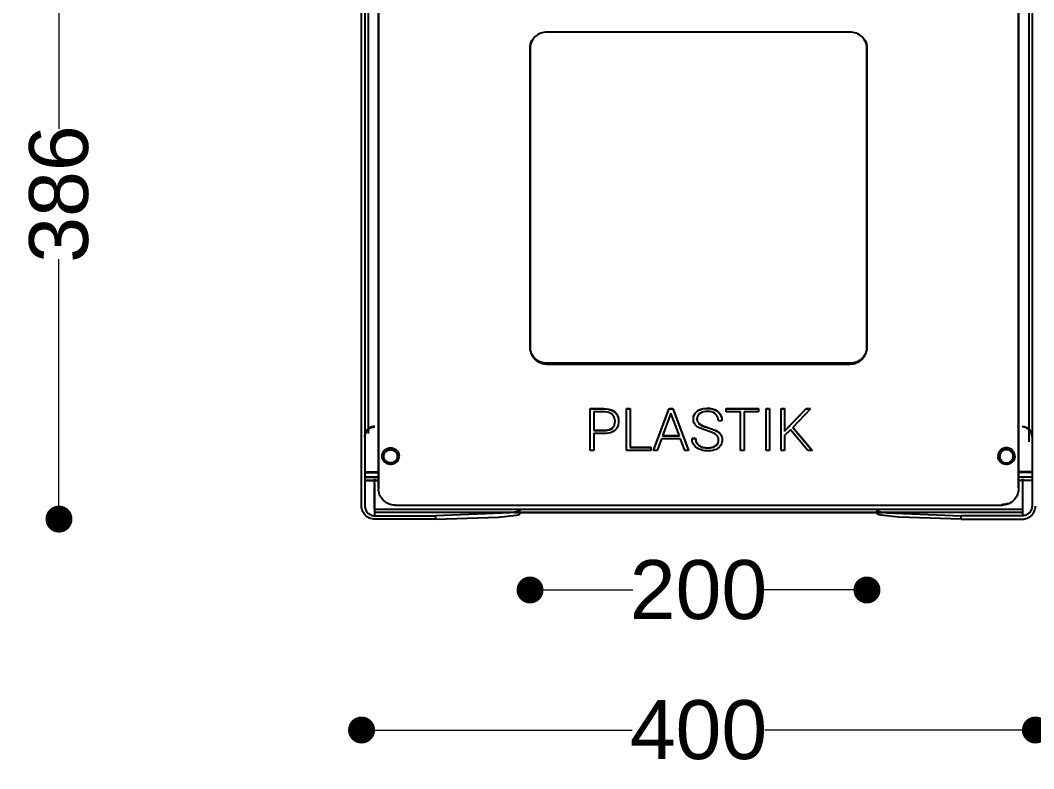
# Model space of a CAD drawing. Header units: millimetres. Extents: x 10366 to 28454, y 24552 to 29702.
# Drawn here: x 11685 to 12287, y 26352 to 26797 of the extents above; entities that cross this region are included whole.
import ezdxf

# ---------------------------------------------------------------- set-up
doc = ezdxf.new("R2010")
doc.units = ezdxf.units.MM
doc.header["$LTSCALE"] = 3
doc.layers.add('DomyÅ›lny', color=7, linetype='Continuous')
doc.styles.get("Standard").update_dxf_attribs({"font": 'arial.ttf'})
doc.dimstyles.new('MATEUSZ', dxfattribs={"dimtxt": 35, "dimasz": 16, "dimexe": 0.18, "dimexo": 0.0625, "dimgap": 0.09, "dimtad": 0, "dimdec": 0, "dimdsep": 46, "dimtxsty": 'Standard', "dimblk": 'DOT', "dimcen": 0.09, "dimse1": 1, "dimse2": 1, "dimadec": 0, "dimazin": 0, "dimtfac": 1, "dimtdec": 0, "dimtofl": 0, "dimtmove": 0, "dimatfit": 3, "dimfxl": 1, "dimtolj": 1, "dimtzin": 0, "dimlwd": 9, "dimlwe": 9, "dimarcsym": 0})

# ---------------------------------------------------------------- blocks, each defined once
blk = doc.blocks.new('_Dot')
at = {"color": 0, "linetype": 'ByBlock', "lineweight": -2}
blk.add_line((-0.5, 0), (-1, 0), dxfattribs=at)
at = {"color": 0, "linetype": 'ByBlock', "const_width": 0.5}
blk.add_lwpolyline([(-0.25, 0, 1), (0.25, 0, 1)], format="xyb", close=True, dxfattribs=at)
blk = doc.blocks.new('*D36')
at = {"color": 0, "lineweight": 9, "transparency": 16777216}
for p, q in [((11708.27, 26870.47), (11708.27, 26732.23)), ((11708.27, 26516.52), (11708.27, 26654.77))]:
    blk.add_line(p, q, dxfattribs=at)
at = {"layer": 'Defpoints', "color": 0, "transparency": 16777216}
for p in [(11895.67, 26886.47), (11708.27, 26500.52), (11895.67, 26500.52)]:
    blk.add_point(p, dxfattribs=at)
at = {"color": 0, "lineweight": 9, "transparency": 16777216, "xscale": 16, "yscale": 16, "zscale": 16}
for p, rotation in [((11708.27, 26886.47), 90), ((11708.27, 26500.52), 270)]:
    blk.add_blockref('_Dot', p, dxfattribs=dict(at, rotation=rotation))
at = {"color": 0, "transparency": 16777216, "insert": (11708.27, 26693.5), "char_height": 35, "attachment_point": 5, "rotation": 90}
blk.add_mtext('\\A1;386', dxfattribs=at)
blk = doc.blocks.new('*D37')
at = {"color": 0, "lineweight": 9, "transparency": 16777216}
for p, q in [((11903.91, 26375.27), (12048.51, 26375.27)), ((12271.91, 26375.27), (12127.31, 26375.27))]:
    blk.add_line(p, q, dxfattribs=at)
at = {"layer": 'Defpoints', "color": 0, "transparency": 16777216}
for p in [(11887.91, 26878.71), (12287.91, 26878.71), (11887.91, 26375.27)]:
    blk.add_point(p, dxfattribs=at)
at = {"color": 0, "lineweight": 9, "transparency": 16777216, "xscale": 16, "yscale": 16, "zscale": 16, "rotation": 180}
blk.add_blockref('_Dot', (11887.91, 26375.27), dxfattribs=at)
at = {"color": 0, "lineweight": 9, "transparency": 16777216, "xscale": 16, "yscale": 16, "zscale": 16}
blk.add_blockref('_Dot', (12287.91, 26375.27), dxfattribs=at)
at = {"color": 0, "transparency": 16777216, "insert": (12087.91, 26375.27), "char_height": 35, "attachment_point": 5}
blk.add_mtext('\\A1;400', dxfattribs=at)
blk = doc.blocks.new('*D38')
at = {"color": 0, "lineweight": 9, "transparency": 16777216}
for p, q in [((12003.91, 26458.42), (12048.92, 26458.42)), ((12171.91, 26458.42), (12126.91, 26458.42))]:
    blk.add_line(p, q, dxfattribs=at)
at = {"layer": 'Defpoints', "color": 0, "transparency": 16777216}
for p in [(11987.91, 26602.93), (12187.91, 26602.93), (12187.91, 26458.42)]:
    blk.add_point(p, dxfattribs=at)
at = {"color": 0, "lineweight": 9, "transparency": 16777216, "xscale": 16, "yscale": 16, "zscale": 16, "rotation": 180}
blk.add_blockref('_Dot', (11987.91, 26458.42), dxfattribs=at)
at = {"color": 0, "lineweight": 9, "transparency": 16777216, "xscale": 16, "yscale": 16, "zscale": 16}
blk.add_blockref('_Dot', (12187.91, 26458.42), dxfattribs=at)
at = {"color": 0, "transparency": 16777216, "insert": (12087.91, 26458.42), "char_height": 35, "attachment_point": 5}
blk.add_mtext('\\A1;200', dxfattribs=at)

msp = doc.modelspace()

# ---------------------------------------------------------------- linework, layer by layer
at = {"layer": 'DomyÅ›lny'}
for p, q in [((11887.91, 26508.21), (11887.91, 26878.71)), ((11889.91, 26878.71), (11889.91, 26508.21)), ((12285.91, 26878.71), (12285.91, 26508.21)), ((11897.91, 26519.08), (11897.91, 26868.86)), ((11897.91, 26868.36), (11897.91, 26518.57)), ((12277.91, 26519.08), (12277.91, 26868.86)), ((12277.91, 26868.36), (12277.91, 26518.57)), ((11891.91, 26846.33), (11891.91, 26551.32)), ((12283.91, 26846.33), (12283.91, 26546.33)), ((12177.91, 26789.66), (11997.91, 26789.66)), ((11987.91, 26602.93), (11987.91, 26780.31)), ((11987.91, 26780.31), (11987.91, 26779.8)), ((11987.91, 26779.8), (11987.91, 26602.42)), ((12187.91, 26780.31), (12187.91, 26602.93)), ((12187.91, 26780.31), (12187.91, 26779.8)), ((12187.91, 26602.42), (12187.91, 26779.8)), ((12177.91, 26593.07), (11997.91, 26593.07)), ((11997.91, 26592.56), (12177.91, 26592.56)), ((12023.58, 26541.45), (12023.58, 26566.09)), ((12023.58, 26541.28), (12023.58, 26565.92)), ((12025.69, 26564.31), (12025.69, 26553.24)), ((12025.69, 26564.14), (12025.69, 26553.07)), ((12045.23, 26566.09), (12047.36, 26566.09)), ((12045.23, 26541.45), (12045.23, 26566.09)), ((12045.23, 26565.92), (12047.36, 26565.92)), ((12045.23, 26541.28), (12045.23, 26565.92)), ((12047.36, 26566.09), (12047.36, 26543.21)), ((12047.36, 26565.92), (12047.36, 26543.04)), ((12061.11, 26541.45), (12070.57, 26566.09)), ((12061.11, 26541.28), (12070.57, 26565.92)), ((12071.57, 26563.38), (12066.55, 26549.96)), ((12070.57, 26566.09), (12072.58, 26566.09)), ((12070.57, 26565.92), (12072.58, 26565.92)), ((12076.58, 26549.96), (12071.57, 26563.38)), ((12072.58, 26566.09), (12082.04, 26541.45)), ((12072.58, 26565.92), (12082.04, 26541.28)), ((12104.28, 26566.09), (12123.51, 26566.09)), ((12104.28, 26564.31), (12104.28, 26566.09)), ((12104.28, 26565.92), (12123.51, 26565.92)), ((12104.28, 26564.14), (12104.28, 26565.92)), ((12112.83, 26564.14), (12104.28, 26564.14)), ((12112.83, 26541.45), (12112.83, 26564.31)), ((12112.83, 26541.28), (12112.83, 26564.14)), ((12114.94, 26564.31), (12114.94, 26541.45)), ((12123.51, 26564.14), (12114.94, 26564.14)), ((12114.94, 26564.14), (12114.94, 26541.28)), ((12123.51, 26566.09), (12123.51, 26564.31)), ((12123.51, 26565.92), (12123.51, 26564.14)), ((12128.01, 26566.09), (12130.12, 26566.09)), ((12128.01, 26541.45), (12128.01, 26566.09)), ((12128.01, 26565.92), (12130.12, 26565.92)), ((12128.01, 26541.28), (12128.01, 26565.92)), ((12130.12, 26566.09), (12130.12, 26541.45)), ((12130.12, 26565.92), (12130.12, 26541.28)), ((12136.9, 26541.45), (12136.9, 26566.09)), ((12136.9, 26566.09), (12139.01, 26566.09)), ((12136.9, 26541.28), (12136.9, 26565.92)), ((12136.9, 26565.92), (12139.01, 26565.92)), ((12139.01, 26566.09), (12139.01, 26552.8)), ((12139.01, 26552.8), (12151.82, 26566.09)), ((12139.01, 26565.92), (12139.01, 26552.63)), ((12139.01, 26552.63), (12151.82, 26565.92)), ((12154.48, 26565.92), (12144.01, 26554.95)), ((12151.82, 26566.09), (12154.48, 26566.09)), ((12151.82, 26565.92), (12154.48, 26565.92)), ((12084.86, 26559.91), (12084.86, 26560.08)), ((12086.99, 26559.93), (12086.99, 26560.1)), ((12101.84, 26558.89), (12099.71, 26558.89)), ((12144.01, 26555.12), (12155.29, 26541.45)), ((12025.69, 26551.48), (12025.69, 26541.45)), ((12025.69, 26551.48), (12025.69, 26551.31)), ((12025.69, 26551.31), (12025.69, 26541.28)), ((12066.55, 26550.13), (12076.58, 26550.13)), ((12066.55, 26549.96), (12076.58, 26549.96)), ((12142.53, 26553.51), (12139.01, 26550.09)), ((12139.01, 26550.26), (12139.01, 26541.45)), ((12139.01, 26550.09), (12139.01, 26541.28)), ((12152.72, 26541.28), (12142.53, 26553.51)), ((12144.01, 26554.95), (12155.29, 26541.28)), ((12047.36, 26543.21), (12059.7, 26543.21)), ((12047.36, 26543.04), (12059.7, 26543.04)), ((12059.7, 26543.21), (12059.7, 26541.45)), ((12059.7, 26543.04), (12059.7, 26541.28)), ((12065.9, 26548.18), (12063.33, 26541.28)), ((12077.25, 26548.18), (12065.9, 26548.18)), ((12079.84, 26541.28), (12077.25, 26548.18)), ((12084.07, 26548.49), (12086.18, 26548.49)), ((12084.07, 26548.32), (12086.18, 26548.32)), ((12023.58, 26541.45), (12023.58, 26541.28)), ((12025.69, 26541.28), (12023.58, 26541.28)), ((12025.69, 26541.45), (12025.69, 26541.28)), ((12045.23, 26541.45), (12045.23, 26541.28)), ((12059.7, 26541.28), (12045.23, 26541.28)), ((12059.7, 26541.45), (12059.7, 26541.28)), ((12061.11, 26541.45), (12061.11, 26541.28)), ((12063.33, 26541.28), (12061.11, 26541.28)), ((12082.04, 26541.28), (12079.84, 26541.28)), ((12082.04, 26541.45), (12082.04, 26541.28)), ((12112.83, 26541.45), (12112.83, 26541.28)), ((12114.94, 26541.28), (12112.83, 26541.28)), ((12114.94, 26541.45), (12114.94, 26541.28)), ((12128.01, 26541.45), (12128.01, 26541.28)), ((12130.12, 26541.28), (12128.01, 26541.28)), ((12130.12, 26541.45), (12130.12, 26541.28)), ((12136.9, 26541.45), (12136.9, 26541.28)), ((12139.01, 26541.28), (12136.9, 26541.28)), ((12139.01, 26541.45), (12139.01, 26541.28)), ((12155.29, 26541.28), (12152.72, 26541.28)), ((12155.29, 26541.45), (12155.29, 26541.28)), ((11889.91, 26528.57), (11897.91, 26528.57)), ((11889.91, 26528.23), (11897.91, 26528.23)), ((11889.91, 26525.35), (11897.91, 26525.35)), ((11897.91, 26525.34), (11889.91, 26525.34)), ((12285.91, 26528.57), (12277.91, 26528.57)), ((12285.91, 26528.23), (12277.91, 26528.23)), ((12285.91, 26525.35), (12277.91, 26525.35)), ((12285.91, 26525.34), (12277.91, 26525.34)), ((11889.91, 26523.36), (11897.91, 26523.36)), ((11897.91, 26523.34), (11889.91, 26523.34)), ((11895.67, 26506.39), (11895.67, 26522.36)), ((11895.67, 26521.67), (11895.67, 26502.51)), ((12285.91, 26523.36), (12277.91, 26523.36)), ((12285.91, 26523.34), (12277.91, 26523.34)), ((12280.15, 26522.91), (12280.15, 26502.51)), ((12280.15, 26522.36), (12280.15, 26506.39)), ((11907.91, 26508.72), (12267.91, 26508.72)), ((11895.67, 26506.39), (12280.15, 26506.39)), ((12280.15, 26504.52), (11895.67, 26504.52)), ((11895.67, 26502.51), (11932.04, 26502.51)), ((11932, 26500.52), (11932.04, 26502.51)), ((11978.97, 26504.52), (12197.59, 26504.52)), ((12193.92, 26503.77), (12193.88, 26505.75)), ((12280.15, 26502.51), (12243.79, 26502.51)), ((12243.83, 26500.52), (12243.79, 26502.51)), ((11932, 26500.52), (11895.67, 26500.52)), ((12243.83, 26500.52), (12280.15, 26500.52))]:
    msp.add_line(p, q, dxfattribs=at)
for points in [[(11997.91, 26789.66, 0), (11997.01, 26789.62, 0), (11996.09, 26789.49, 0), (11995.16, 26789.28, 0), (11994.23, 26788.97, 0), (11993.32, 26788.56, 0), (11992.44, 26788.05, 0), (11991.61, 26787.46, 0), (11990.84, 26786.77, 0), (11990.15, 26786.02, 0), (11989.54, 26785.2, 0), (11989.03, 26784.33, 0), (11988.62, 26783.43, 0), (11988.3, 26782.52, 0), (11988.08, 26781.6, 0), (11987.95, 26780.69, 0), (11987.91, 26779.8, 0)], [(11987.91, 26780.31, 0), (11987.97, 26781.39, 0), (11988.16, 26782.5, 0), (11988.49, 26783.62, 0), (11988.97, 26784.72, 0)], [(12187.91, 26779.8, 0), (12187.87, 26780.69, 0), (12187.75, 26781.6, 0), (12187.53, 26782.52, 0), (12187.21, 26783.43, 0), (12186.8, 26784.33, 0), (12186.28, 26785.2, 0), (12185.68, 26786.02, 0), (12184.98, 26786.77, 0), (12184.22, 26787.46, 0), (12183.39, 26788.05, 0), (12182.51, 26788.56, 0), (12181.59, 26788.97, 0), (12180.66, 26789.28, 0), (12179.73, 26789.49, 0), (12178.81, 26789.62, 0), (12177.91, 26789.66, 0)], [(12186.75, 26784.92, 0), (12187.28, 26783.78, 0), (12187.64, 26782.61, 0), (12187.85, 26781.45, 0), (12187.91, 26780.31, 0)], [(11997.91, 26593.07, 0), (11997.01, 26593.11, 0), (11996.09, 26593.24, 0), (11995.16, 26593.45, 0), (11994.23, 26593.76, 0), (11993.32, 26594.17, 0), (11992.44, 26594.68, 0), (11991.61, 26595.28, 0), (11990.84, 26595.96, 0), (11990.15, 26596.71, 0), (11989.54, 26597.53, 0), (11989.03, 26598.4, 0), (11988.62, 26599.3, 0), (11988.3, 26600.21, 0), (11988.08, 26601.13, 0), (11987.95, 26602.04, 0), (11987.91, 26602.93, 0)], [(11987.91, 26602.42, 0), (11987.95, 26601.53, 0), (11988.08, 26600.62, 0), (11988.3, 26599.71, 0), (11988.62, 26598.79, 0), (11989.03, 26597.89, 0), (11989.54, 26597.02, 0), (11990.15, 26596.21, 0), (11990.84, 26595.45, 0), (11991.61, 26594.77, 0), (11992.44, 26594.17, 0), (11993.32, 26593.66, 0), (11994.23, 26593.25, 0), (11995.16, 26592.94, 0), (11996.09, 26592.73, 0), (11997.01, 26592.6, 0), (11997.91, 26592.56, 0)], [(12187.91, 26602.93, 0), (12187.87, 26602.04, 0), (12187.75, 26601.13, 0), (12187.53, 26600.21, 0), (12187.21, 26599.3, 0), (12186.8, 26598.4, 0), (12186.28, 26597.53, 0), (12185.68, 26596.71, 0), (12184.98, 26595.96, 0), (12184.22, 26595.28, 0), (12183.39, 26594.68, 0), (12182.51, 26594.17, 0), (12181.59, 26593.76, 0), (12180.66, 26593.45, 0), (12179.73, 26593.24, 0), (12178.81, 26593.11, 0), (12177.91, 26593.07, 0)], [(12177.91, 26592.56, 0), (12178.81, 26592.6, 0), (12179.73, 26592.73, 0), (12180.66, 26592.94, 0), (12181.59, 26593.25, 0), (12182.51, 26593.66, 0), (12183.39, 26594.17, 0), (12184.22, 26594.77, 0), (12184.98, 26595.45, 0), (12185.68, 26596.21, 0), (12186.28, 26597.02, 0), (12186.8, 26597.89, 0), (12187.21, 26598.79, 0), (12187.53, 26599.71, 0), (12187.75, 26600.62, 0), (12187.87, 26601.53, 0), (12187.91, 26602.42, 0)], [(12023.58, 26566.09, 0), (12029.06, 26566.09, 0), (12031.8, 26566.09, 0), (12033.3, 26566.04, 0), (12034.72, 26565.83, 0), (12036, 26565.45, 0), (12037.14, 26564.91, 0), (12038.15, 26564.21, 0), (12038.6, 26563.8, 0), (12039, 26563.36, 0), (12039.35, 26562.89, 0), (12039.66, 26562.39, 0), (12039.92, 26561.85, 0), (12040.13, 26561.29, 0), (12040.41, 26560.07, 0), (12040.51, 26558.73, 0)], [(12023.58, 26565.92, 0), (12034.18, 26565.76, 0), (12035.45, 26565.47, 0), (12036.6, 26565.03, 0), (12037.63, 26564.44, 0), (12038.52, 26563.7, 0), (12038.91, 26563.29, 0), (12039.26, 26562.85, 0), (12039.57, 26562.38, 0), (12039.83, 26561.88, 0), (12040.05, 26561.36, 0), (12040.36, 26560.22, 0), (12040.5, 26558.98, 0), (12040.47, 26557.67, 0), (12040.28, 26556.46, 0), (12039.92, 26555.38, 0), (12039.68, 26554.88, 0), (12039.4, 26554.41, 0), (12039.08, 26553.97, 0), (12038.72, 26553.56, 0), (12038.31, 26553.18, 0), (12037.87, 26552.83, 0), (12036.88, 26552.25, 0), (12035.74, 26551.8, 0), (12034.45, 26551.5, 0), (12033.01, 26551.34, 0), (12025.69, 26551.31, 0)], [(12025.69, 26553.07, 0), (12029.81, 26553.07, 0), (12031.87, 26553.07, 0), (12033.05, 26553.11, 0), (12034.15, 26553.27, 0), (12035.13, 26553.54, 0), (12035.99, 26553.94, 0), (12036.37, 26554.19, 0), (12036.72, 26554.46, 0), (12037.04, 26554.76, 0), (12037.33, 26555.09, 0), (12037.58, 26555.44, 0), (12037.8, 26555.82, 0), (12037.99, 26556.22, 0), (12038.14, 26556.64, 0), (12038.33, 26557.56, 0), (12038.4, 26558.57, 0), (12038.32, 26559.58, 0), (12038.11, 26560.49, 0), (12037.95, 26560.92, 0), (12037.76, 26561.32, 0), (12037.54, 26561.7, 0), (12037.28, 26562.06, 0), (12036.98, 26562.4, 0), (12036.66, 26562.71, 0), (12036.3, 26563, 0), (12035.92, 26563.25, 0), (12035.5, 26563.47, 0), (12034.59, 26563.82, 0), (12033.56, 26564.04, 0), (12032.41, 26564.14, 0), (12025.69, 26564.14, 0)], [(12099.71, 26558.89, 0), (12099.64, 26559.9, 0), (12099.54, 26560.37, 0), (12099.41, 26560.82, 0), (12099.24, 26561.25, 0), (12099.03, 26561.65, 0), (12098.79, 26562.04, 0), (12098.5, 26562.4, 0), (12098.18, 26562.74, 0), (12097.44, 26563.35, 0), (12096.59, 26563.83, 0), (12095.63, 26564.18, 0), (12094.58, 26564.39, 0), (12093.41, 26564.48, 0), (12092.15, 26564.43, 0), (12091, 26564.24, 0), (12089.97, 26563.93, 0), (12089.07, 26563.48, 0), (12088.66, 26563.2, 0), (12088.3, 26562.9, 0), (12087.98, 26562.58, 0), (12087.7, 26562.23, 0), (12087.47, 26561.87, 0), (12087.28, 26561.48, 0), (12087.14, 26561.08, 0), (12087.05, 26560.66, 0), (12087, 26560.21, 0), (12086.99, 26559.75, 0), (12087.03, 26559.32, 0), (12087.11, 26558.9, 0), (12087.24, 26558.5, 0), (12087.42, 26558.13, 0), (12087.64, 26557.77, 0), (12087.9, 26557.44, 0), (12088.21, 26557.13, 0), (12088.56, 26556.83, 0), (12089.42, 26556.28, 0), (12090.49, 26555.75, 0), (12093.28, 26554.81, 0), (12096.18, 26553.92, 0), (12098.32, 26553, 0), (12099.14, 26552.51, 0), (12099.85, 26551.99, 0), (12100.45, 26551.41, 0), (12100.96, 26550.8, 0), (12101.37, 26550.13, 0), (12101.68, 26549.41, 0), (12101.88, 26548.63, 0), (12101.98, 26547.8, 0), (12101.98, 26546.88, 0), (12101.85, 26545.98, 0), (12101.58, 26545.14, 0), (12101.19, 26544.36, 0), (12100.67, 26543.65, 0), (12100.01, 26543, 0), (12099.23, 26542.42, 0), (12098.37, 26541.93, 0), (12097.42, 26541.54, 0), (12096.38, 26541.25, 0), (12095.27, 26541.05, 0), (12092.83, 26540.95, 0), (12091.65, 26541.05, 0), (12090.52, 26541.25, 0), (12089.44, 26541.54, 0), (12088.4, 26541.94, 0), (12087.46, 26542.42, 0), (12086.63, 26542.98, 0), (12085.91, 26543.62, 0), (12085.3, 26544.34, 0), (12084.82, 26545.13, 0), (12084.45, 26545.98, 0), (12084.21, 26546.87, 0), (12084.1, 26547.58, 0), (12084.07, 26548.32, 0)], [(12084.86, 26560.08, 0), (12084.9, 26560.78, 0), (12085.01, 26561.45, 0), (12085.21, 26562.08, 0), (12085.48, 26562.69, 0), (12085.83, 26563.25, 0), (12086.25, 26563.78, 0), (12086.75, 26564.28, 0), (12087.33, 26564.74, 0), (12087.97, 26565.15, 0), (12088.64, 26565.51, 0), (12089.36, 26565.8, 0), (12090.93, 26566.22, 0), (12092.67, 26566.41, 0), (12094.47, 26566.37, 0), (12096.13, 26566.06, 0), (12096.9, 26565.82, 0), (12097.65, 26565.51, 0), (12098.34, 26565.14, 0), (12098.98, 26564.72, 0), (12099.56, 26564.25, 0), (12100.07, 26563.74, 0), (12100.53, 26563.17, 0), (12100.93, 26562.55, 0), (12101.26, 26561.91, 0), (12101.51, 26561.24, 0), (12101.69, 26560.54, 0), (12101.8, 26559.81, 0), (12101.84, 26559.06, 0)], [(12099.87, 26547.34, 0), (12099.84, 26547.89, 0), (12099.75, 26548.41, 0), (12099.61, 26548.89, 0), (12099.42, 26549.35, 0), (12099.16, 26549.76, 0), (12098.86, 26550.15, 0), (12098.49, 26550.51, 0), (12098.06, 26550.84, 0), (12096.92, 26551.48, 0), (12095.4, 26552.11, 0), (12088.32, 26554.62, 0), (12087.18, 26555.35, 0), (12086.62, 26555.82, 0), (12086.14, 26556.33, 0), (12085.74, 26556.86, 0), (12085.41, 26557.43, 0), (12085.16, 26558.04, 0), (12084.98, 26558.67, 0), (12084.88, 26559.34, 0), (12084.86, 26560.04, 0), (12084.91, 26560.69, 0), (12085.02, 26561.31, 0), (12085.2, 26561.91, 0), (12085.45, 26562.47, 0), (12085.77, 26563, 0), (12086.16, 26563.51, 0), (12086.61, 26563.98, 0), (12087.13, 26564.42, 0), (12087.71, 26564.83, 0), (12088.33, 26565.18, 0), (12089.67, 26565.74, 0), (12091.16, 26566.1, 0), (12092.81, 26566.25, 0), (12094.49, 26566.19, 0), (12096.04, 26565.92, 0), (12097.48, 26565.42, 0), (12098.76, 26564.71, 0), (12099.32, 26564.29, 0), (12099.83, 26563.83, 0), (12100.29, 26563.32, 0), (12100.69, 26562.77, 0), (12101.04, 26562.18, 0), (12101.33, 26561.57, 0), (12101.55, 26560.93, 0), (12101.71, 26560.28, 0), (12101.81, 26559.6, 0), (12101.84, 26558.89, 0)], [(11895.8, 26555.58, 0), (11895.27, 26555.55, 0), (11894.73, 26555.48, 0), (11894.18, 26555.35, 0), (11893.64, 26555.17, 0), (11893.1, 26554.93, 0), (11892.58, 26554.63, 0), (11892.09, 26554.28, 0), (11891.64, 26553.88, 0), (11891.23, 26553.43, 0), (11890.87, 26552.95, 0), (11890.57, 26552.44, 0), (11890.33, 26551.91, 0), (11890.14, 26551.37, 0), (11890.01, 26550.83, 0), (11889.94, 26550.29, 0), (11889.91, 26549.77, 0)], [(11889.91, 26549.43, 0), (11889.94, 26549.95, 0), (11890.01, 26550.49, 0), (11890.14, 26551.03, 0), (11890.33, 26551.57, 0), (11890.57, 26552.1, 0), (11890.87, 26552.61, 0), (11891.23, 26553.09, 0), (11891.64, 26553.54, 0), (11892.09, 26553.94, 0), (11892.58, 26554.29, 0), (11893.1, 26554.59, 0), (11893.64, 26554.83, 0), (11894.18, 26555.01, 0), (11894.73, 26555.14, 0), (11895.27, 26555.21, 0), (11895.8, 26555.24, 0)], [(12025.69, 26553.24, 0), (12029.8, 26553.24, 0), (12031.85, 26553.24, 0), (12033.02, 26553.28, 0), (12034.13, 26553.43, 0), (12035.11, 26553.7, 0), (12035.97, 26554.1, 0), (12036.35, 26554.34, 0), (12036.7, 26554.61, 0), (12037.03, 26554.91, 0), (12037.31, 26555.24, 0), (12037.57, 26555.59, 0), (12037.79, 26555.96, 0), (12037.97, 26556.36, 0), (12038.12, 26556.77, 0), (12038.33, 26557.69, 0), (12038.4, 26558.69, 0)], [(12086.99, 26560.1, 0), (12087.02, 26559.53, 0), (12087.14, 26558.99, 0), (12087.32, 26558.49, 0), (12087.58, 26558.02, 0), (12087.92, 26557.58, 0), (12088.33, 26557.18, 0), (12088.82, 26556.81, 0), (12090.06, 26556.12, 0), (12091.66, 26555.47, 0), (12098.4, 26553.13, 0), (12099.24, 26552.61, 0), (12099.97, 26552.05, 0), (12100.58, 26551.44, 0), (12101.09, 26550.78, 0), (12101.49, 26550.07, 0), (12101.77, 26549.29, 0), (12101.94, 26548.44, 0), (12101.99, 26547.54, 0)], [(12280.02, 26555.58, 0), (12280.55, 26555.55, 0), (12281.09, 26555.48, 0), (12281.64, 26555.35, 0), (12282.19, 26555.17, 0), (12282.73, 26554.93, 0), (12283.24, 26554.63, 0), (12283.73, 26554.28, 0), (12284.19, 26553.88, 0), (12284.59, 26553.43, 0), (12284.95, 26552.95, 0), (12285.25, 26552.44, 0), (12285.5, 26551.91, 0), (12285.68, 26551.37, 0), (12285.81, 26550.83, 0), (12285.89, 26550.29, 0), (12285.91, 26549.77, 0)], [(12285.91, 26549.43, 0), (12285.89, 26549.95, 0), (12285.81, 26550.49, 0), (12285.68, 26551.03, 0), (12285.5, 26551.57, 0), (12285.25, 26552.1, 0), (12284.95, 26552.61, 0), (12284.59, 26553.09, 0), (12284.19, 26553.54, 0), (12283.73, 26553.94, 0), (12283.24, 26554.29, 0), (12282.73, 26554.59, 0), (12282.19, 26554.83, 0), (12281.64, 26555.01, 0), (12281.09, 26555.14, 0), (12280.55, 26555.21, 0), (12280.02, 26555.24, 0)], [(12086.18, 26548.49, 0), (12086.21, 26547.9, 0), (12086.29, 26547.33, 0), (12086.42, 26546.8, 0), (12086.61, 26546.3, 0), (12086.85, 26545.83, 0), (12087.14, 26545.38, 0), (12087.49, 26544.97, 0), (12087.89, 26544.59, 0), (12088.35, 26544.23, 0), (12088.84, 26543.92, 0), (12089.37, 26543.65, 0), (12090.53, 26543.23, 0), (12091.83, 26542.97, 0), (12093.28, 26542.87, 0), (12094.78, 26542.95, 0), (12096.12, 26543.21, 0), (12096.72, 26543.41, 0), (12097.29, 26543.65, 0), (12097.81, 26543.95, 0), (12098.29, 26544.28, 0), (12098.71, 26544.65, 0), (12099.06, 26545.05, 0), (12099.35, 26545.48, 0), (12099.58, 26545.94, 0), (12099.74, 26546.43, 0), (12099.83, 26546.95, 0), (12099.87, 26547.51, 0)], [(12086.18, 26548.32, 0), (12086.21, 26547.73, 0), (12086.29, 26547.16, 0), (12086.42, 26546.63, 0), (12086.61, 26546.13, 0), (12086.85, 26545.66, 0), (12087.14, 26545.21, 0), (12087.49, 26544.8, 0), (12087.89, 26544.42, 0), (12088.35, 26544.06, 0), (12088.84, 26543.75, 0), (12089.37, 26543.48, 0), (12090.53, 26543.06, 0), (12091.83, 26542.8, 0), (12093.28, 26542.7, 0), (12094.78, 26542.78, 0), (12096.12, 26543.04, 0), (12096.72, 26543.24, 0), (12097.29, 26543.48, 0), (12097.81, 26543.78, 0), (12098.29, 26544.11, 0), (12098.71, 26544.48, 0), (12099.06, 26544.88, 0), (12099.35, 26545.31, 0), (12099.58, 26545.77, 0), (12099.74, 26546.26, 0), (12099.83, 26546.79, 0), (12099.87, 26547.34, 0)], [(11900.14, 26537.94, 0), (11900.16, 26538.38, 0), (11900.22, 26538.83, 0), (11900.33, 26539.29, 0), (11900.49, 26539.75, 0), (11900.7, 26540.2, 0), (11900.95, 26540.63, 0), (11901.26, 26541.04, 0), (11901.6, 26541.42, 0), (11901.99, 26541.76, 0), (11902.4, 26542.06, 0), (11902.84, 26542.31, 0), (11903.3, 26542.52, 0), (11903.76, 26542.67, 0), (11904.23, 26542.78, 0), (11904.69, 26542.84, 0), (11905.14, 26542.86, 0), (11905.59, 26542.84, 0), (11906.05, 26542.78, 0), (11906.51, 26542.67, 0), (11906.98, 26542.52, 0), (11907.44, 26542.31, 0), (11907.87, 26542.06, 0), (11908.29, 26541.76, 0), (11908.67, 26541.42, 0), (11909.02, 26541.04, 0), (11909.32, 26540.63, 0), (11909.58, 26540.2, 0), (11909.79, 26539.75, 0), (11909.95, 26539.29, 0), (11910.06, 26538.83, 0), (11910.12, 26538.38, 0), (11910.14, 26537.94, 0)], [(11910.14, 26537.94, 0), (11910.11, 26537.44, 0), (11910.04, 26536.95, 0), (11909.92, 26536.48, 0), (11909.74, 26536.01, 0), (11909.52, 26535.56, 0), (11909.26, 26535.14, 0), (11908.96, 26534.75, 0), (11908.62, 26534.39, 0), (11908.25, 26534.07, 0), (11907.84, 26533.78, 0), (11907.41, 26533.53, 0), (11906.96, 26533.33, 0), (11906.5, 26533.18, 0), (11906.03, 26533.07, 0), (11905.55, 26533.01, 0), (11905.07, 26532.99, 0), (11904.57, 26533.03, 0), (11904.08, 26533.11, 0), (11903.6, 26533.23, 0), (11903.14, 26533.41, 0), (11902.7, 26533.62, 0), (11902.28, 26533.88, 0), (11901.9, 26534.17, 0), (11901.55, 26534.49, 0), (11901.23, 26534.85, 0), (11900.95, 26535.23, 0), (11900.71, 26535.65, 0), (11900.51, 26536.08, 0), (11900.35, 26536.53, 0), (11900.23, 26536.99, 0), (11900.16, 26537.46, 0), (11900.14, 26537.94, 0)], [(12275.69, 26537.94, 0), (12275.67, 26538.38, 0), (12275.6, 26538.83, 0), (12275.5, 26539.29, 0), (12275.34, 26539.75, 0), (12275.13, 26540.2, 0), (12274.87, 26540.63, 0), (12274.57, 26541.04, 0), (12274.22, 26541.42, 0), (12273.84, 26541.76, 0), (12273.42, 26542.06, 0), (12272.98, 26542.31, 0), (12272.53, 26542.52, 0), (12272.06, 26542.67, 0), (12271.6, 26542.78, 0), (12271.14, 26542.84, 0), (12270.69, 26542.86, 0), (12270.24, 26542.84, 0), (12269.78, 26542.78, 0), (12269.31, 26542.67, 0), (12268.85, 26542.52, 0), (12268.39, 26542.31, 0), (12267.95, 26542.06, 0), (12267.54, 26541.76, 0), (12267.15, 26541.42, 0), (12266.81, 26541.04, 0), (12266.5, 26540.63, 0), (12266.25, 26540.2, 0), (12266.04, 26539.75, 0), (12265.88, 26539.29, 0), (12265.77, 26538.83, 0), (12265.71, 26538.38, 0), (12265.69, 26537.94, 0)], [(12275.69, 26537.94, 0), (12275.66, 26537.44, 0), (12275.59, 26536.95, 0), (12275.46, 26536.48, 0), (12275.29, 26536.01, 0), (12275.07, 26535.56, 0), (12274.81, 26535.14, 0), (12274.51, 26534.75, 0), (12274.17, 26534.39, 0), (12273.8, 26534.07, 0), (12273.39, 26533.78, 0), (12272.96, 26533.53, 0), (12272.51, 26533.33, 0), (12272.05, 26533.18, 0), (12271.58, 26533.07, 0), (12271.1, 26533.01, 0), (12270.62, 26532.99, 0), (12270.12, 26533.03, 0), (12269.63, 26533.11, 0), (12269.15, 26533.23, 0), (12268.69, 26533.41, 0), (12268.25, 26533.62, 0), (12267.83, 26533.88, 0), (12267.45, 26534.17, 0), (12267.1, 26534.49, 0), (12266.78, 26534.85, 0), (12266.5, 26535.23, 0), (12266.26, 26535.65, 0), (12266.06, 26536.08, 0), (12265.9, 26536.53, 0), (12265.78, 26536.99, 0), (12265.71, 26537.46, 0), (12265.69, 26537.94, 0)], [(11895.67, 26524.48, 0), (11895.67, 26524.46, 0), (11895.67, 26524.35, 0), (11895.67, 26523.93, 0), (11895.67, 26522.36, 0)], [(12280.15, 26524.48, 0), (12280.15, 26524.46, 0), (12280.15, 26524.35, 0), (12280.15, 26523.93, 0), (12280.15, 26522.36, 0)], [(11907.91, 26508.72, 0), (11906.89, 26508.77, 0), (11905.89, 26508.92, 0), (11904.91, 26509.17, 0), (11903.97, 26509.52, 0), (11903.07, 26509.95, 0), (11902.22, 26510.47, 0), (11901.43, 26511.07, 0), (11900.71, 26511.73, 0), (11900.07, 26512.46, 0), (11899.5, 26513.25, 0), (11899.02, 26514.07, 0), (11898.62, 26514.95, 0), (11898.31, 26515.84, 0), (11898.08, 26516.76, 0), (11897.95, 26517.66, 0), (11897.91, 26518.57, 0)], [(12277.91, 26518.57, 0), (12277.86, 26517.57, 0), (12277.71, 26516.58, 0), (12277.45, 26515.61, 0), (12277.1, 26514.68, 0), (12276.66, 26513.8, 0), (12276.13, 26512.96, 0), (12275.53, 26512.19, 0), (12274.85, 26511.48, 0), (12274.12, 26510.84, 0), (12273.32, 26510.28, 0), (12272.48, 26509.81, 0), (12271.59, 26509.41, 0), (12270.69, 26509.1, 0), (12269.75, 26508.89, 0), (12268.84, 26508.76, 0), (12267.91, 26508.72, 0)], [(11895.67, 26500.52, 0), (11894.89, 26500.56, 0), (11894.11, 26500.68, 0), (11893.35, 26500.88, 0), (11892.63, 26501.14, 0), (11891.93, 26501.48, 0), (11891.28, 26501.88, 0), (11890.67, 26502.34, 0), (11890.11, 26502.85, 0), (11889.61, 26503.42, 0), (11889.17, 26504.02, 0), (11888.79, 26504.66, 0), (11888.48, 26505.33, 0), (11888.23, 26506.03, 0), (11888.06, 26506.74, 0), (11887.95, 26507.46, 0), (11887.91, 26508.21, 0)], [(11889.91, 26508.21, 0), (11889.94, 26507.64, 0), (11890.03, 26507.05, 0), (11890.18, 26506.5, 0), (11890.38, 26505.96, 0), (11890.63, 26505.45, 0), (11890.93, 26504.97, 0), (11891.28, 26504.52, 0), (11891.67, 26504.11, 0), (11892.09, 26503.75, 0), (11892.54, 26503.42, 0), (11893.02, 26503.15, 0), (11893.52, 26502.92, 0), (11894.05, 26502.74, 0), (11894.57, 26502.61, 0), (11895.11, 26502.53, 0), (11895.67, 26502.51, 0)], [(12267.91, 26509.22, 0), (12268.95, 26509.28, 0), (12269.98, 26509.44, 0), (12270.97, 26509.7, 0), (12271.93, 26510.06, 0)], [(12280.15, 26500.52, 0), (12280.94, 26500.56, 0), (12281.72, 26500.68, 0), (12282.48, 26500.88, 0), (12283.2, 26501.14, 0), (12283.9, 26501.48, 0), (12284.55, 26501.88, 0), (12285.16, 26502.34, 0), (12285.72, 26502.85, 0), (12286.22, 26503.42, 0), (12286.66, 26504.02, 0), (12287.04, 26504.66, 0), (12287.35, 26505.33, 0), (12287.59, 26506.03, 0), (12287.77, 26506.74, 0), (12287.88, 26507.46, 0), (12287.91, 26508.21, 0)], [(12285.91, 26508.21, 0), (12285.88, 26507.64, 0), (12285.79, 26507.05, 0), (12285.65, 26506.5, 0), (12285.44, 26505.96, 0), (12285.19, 26505.45, 0), (12284.89, 26504.97, 0), (12284.55, 26504.52, 0), (12284.16, 26504.11, 0), (12283.74, 26503.75, 0), (12283.28, 26503.42, 0), (12282.8, 26503.15, 0), (12282.3, 26502.92, 0), (12281.78, 26502.74, 0), (12281.26, 26502.61, 0), (12280.72, 26502.53, 0), (12280.15, 26502.51, 0)], [(11895.67, 26506.39, 0), (11895.67, 26505, 0), (11895.67, 26504.62, 0), (11895.67, 26504.53, 0), (11895.67, 26504.52, 0), (11895.67, 26504.52, 0), (11895.67, 26504.52, 0), (11895.67, 26504.52, 0), (11895.67, 26504.52, 0), (11895.67, 26504.52, 0), (11895.67, 26504.52, 0), (11895.67, 26504.52, 0), (11895.67, 26504.52, 0), (11895.67, 26504.52, 0), (11895.67, 26504.52, 0), (11895.67, 26504.52, 0), (11895.67, 26504.52, 0), (11895.67, 26504.52, 0), (11895.67, 26504.52, 0), (11895.67, 26504.52, 0), (11895.67, 26504.52, 0), (11895.67, 26504.52, 0), (11895.67, 26504.52, 0)], [(11932, 26500.52, 0), (11969.28, 26501.61, 0), (11979.61, 26502.8, 0), (11980.91, 26503.12, 0), (11981.36, 26503.29, 0), (11981.54, 26503.37, 0), (11981.68, 26503.46, 0), (11981.79, 26503.54, 0), (11981.83, 26503.59, 0), (11981.86, 26503.63, 0), (11981.88, 26503.67, 0), (11981.89, 26503.69, 0), (11981.9, 26503.71, 0), (11981.9, 26503.73, 0), (11981.91, 26503.75, 0), (11981.91, 26503.78, 0), (11981.91, 26503.8, 0), (11981.9, 26503.82, 0), (11981.9, 26503.84, 0), (11981.88, 26503.88, 0), (11981.85, 26503.92, 0), (11981.82, 26503.97, 0), (11981.77, 26504.01, 0), (11981.72, 26504.05, 0), (11981.59, 26504.14, 0)], [(11981.63, 26506.12, 0), (11981.76, 26506.03, 0), (11981.81, 26505.99, 0), (11981.85, 26505.95, 0), (11981.89, 26505.9, 0), (11981.91, 26505.86, 0), (11981.93, 26505.82, 0), (11981.94, 26505.79, 0), (11981.94, 26505.77, 0), (11981.94, 26505.75, 0), (11981.94, 26505.73, 0), (11981.94, 26505.71, 0), (11981.93, 26505.69, 0), (11981.93, 26505.66, 0), (11981.9, 26505.62, 0), (11981.87, 26505.58, 0), (11981.83, 26505.54, 0), (11981.79, 26505.49, 0), (11981.66, 26505.41, 0), (11981.51, 26505.32, 0), (11981.09, 26505.15, 0), (11979.85, 26504.82, 0), (11975.85, 26504.2, 0), (11932.04, 26502.51, 0)], [(12194.2, 26506.12, 0), (12194.07, 26506.03, 0), (12194.02, 26505.99, 0), (12193.97, 26505.95, 0), (12193.94, 26505.9, 0), (12193.91, 26505.86, 0), (12193.89, 26505.82, 0), (12193.89, 26505.79, 0), (12193.89, 26505.77, 0), (12193.88, 26505.75, 0), (12193.89, 26505.73, 0), (12193.89, 26505.71, 0), (12193.89, 26505.69, 0), (12193.9, 26505.66, 0), (12193.92, 26505.62, 0), (12193.95, 26505.58, 0), (12193.99, 26505.54, 0), (12194.04, 26505.49, 0), (12194.16, 26505.41, 0), (12194.32, 26505.32, 0), (12194.74, 26505.15, 0), (12195.97, 26504.82, 0), (12199.98, 26504.2, 0), (12243.79, 26502.51, 0)], [(12243.83, 26500.52, 0), (12206.55, 26501.61, 0), (12196.21, 26502.8, 0), (12194.91, 26503.12, 0), (12194.46, 26503.29, 0), (12194.29, 26503.37, 0), (12194.15, 26503.46, 0), (12194.04, 26503.54, 0), (12194, 26503.59, 0), (12193.97, 26503.63, 0), (12193.94, 26503.67, 0), (12193.93, 26503.69, 0), (12193.93, 26503.71, 0), (12193.92, 26503.73, 0), (12193.92, 26503.75, 0), (12193.92, 26503.78, 0), (12193.92, 26503.8, 0), (12193.93, 26503.82, 0), (12193.93, 26503.84, 0), (12193.95, 26503.88, 0), (12193.98, 26503.92, 0), (12194.01, 26503.97, 0), (12194.06, 26504.01, 0), (12194.11, 26504.05, 0), (12194.24, 26504.14, 0)], [(12280.15, 26506.39, 0), (12280.15, 26505, 0), (12280.15, 26504.62, 0), (12280.15, 26504.53, 0), (12280.15, 26504.52, 0), (12280.15, 26504.52, 0), (12280.15, 26504.52, 0), (12280.15, 26504.52, 0), (12280.15, 26504.52, 0), (12280.15, 26504.52, 0), (12280.15, 26504.52, 0), (12280.15, 26504.52, 0), (12280.15, 26504.52, 0), (12280.15, 26504.52, 0), (12280.15, 26504.52, 0), (12280.15, 26504.52, 0), (12280.15, 26504.52, 0), (12280.15, 26504.52, 0), (12280.15, 26504.52, 0), (12280.15, 26504.52, 0), (12280.15, 26504.52, 0), (12280.15, 26504.52, 0), (12280.15, 26504.52, 0)]]:
    msp.add_polyline3d(points, dxfattribs=at)
for points in [[(11901.14, 26537.77, 0), (11901.15, 26538.12, 0), (11901.21, 26538.48, 0), (11901.29, 26538.85, 0), (11901.42, 26539.22, 0), (11901.59, 26539.58, 0), (11901.79, 26539.92, 0), (11902.03, 26540.25, 0), (11902.31, 26540.55, 0), (11902.62, 26540.83, 0), (11902.95, 26541.07, 0), (11903.3, 26541.27, 0), (11903.67, 26541.43, 0), (11904.04, 26541.56, 0), (11904.41, 26541.64, 0), (11904.78, 26541.69, 0), (11905.14, 26541.71, 0), (11905.5, 26541.69, 0), (11905.87, 26541.64, 0), (11906.24, 26541.56, 0), (11906.61, 26541.43, 0), (11906.98, 26541.27, 0), (11907.33, 26541.07, 0), (11907.66, 26540.83, 0), (11907.97, 26540.55, 0), (11908.24, 26540.25, 0), (11908.49, 26539.92, 0), (11908.69, 26539.58, 0), (11908.86, 26539.22, 0), (11908.98, 26538.85, 0), (11909.07, 26538.48, 0), (11909.12, 26538.12, 0), (11909.14, 26537.77, 0), (11909.12, 26537.41, 0), (11909.07, 26537.05, 0), (11908.98, 26536.68, 0), (11908.86, 26536.32, 0), (11908.69, 26535.96, 0), (11908.49, 26535.61, 0), (11908.24, 26535.28, 0), (11907.97, 26534.98, 0), (11907.66, 26534.71, 0), (11907.33, 26534.47, 0), (11906.98, 26534.26, 0), (11906.61, 26534.1, 0), (11906.24, 26533.98, 0), (11905.87, 26533.89, 0), (11905.5, 26533.84, 0), (11905.14, 26533.82, 0), (11904.78, 26533.84, 0), (11904.41, 26533.89, 0), (11904.04, 26533.98, 0), (11903.67, 26534.1, 0), (11903.3, 26534.26, 0), (11902.95, 26534.47, 0), (11902.62, 26534.71, 0), (11902.31, 26534.98, 0), (11902.03, 26535.28, 0), (11901.79, 26535.61, 0), (11901.59, 26535.96, 0), (11901.42, 26536.32, 0), (11901.29, 26536.68, 0), (11901.21, 26537.05, 0), (11901.15, 26537.41, 0)], [(12274.69, 26537.77, 0), (12274.67, 26538.12, 0), (12274.62, 26538.48, 0), (12274.53, 26538.85, 0), (12274.41, 26539.22, 0), (12274.24, 26539.58, 0), (12274.04, 26539.92, 0), (12273.79, 26540.25, 0), (12273.52, 26540.55, 0), (12273.21, 26540.83, 0), (12272.88, 26541.07, 0), (12272.53, 26541.27, 0), (12272.16, 26541.43, 0), (12271.79, 26541.56, 0), (12271.42, 26541.64, 0), (12271.05, 26541.69, 0), (12270.69, 26541.71, 0), (12270.33, 26541.69, 0), (12269.96, 26541.64, 0), (12269.59, 26541.56, 0), (12269.22, 26541.43, 0), (12268.85, 26541.27, 0), (12268.5, 26541.07, 0), (12268.17, 26540.83, 0), (12267.86, 26540.55, 0), (12267.58, 26540.25, 0), (12267.34, 26539.92, 0), (12267.13, 26539.58, 0), (12266.97, 26539.22, 0), (12266.84, 26538.85, 0), (12266.75, 26538.48, 0), (12266.7, 26538.12, 0), (12266.69, 26537.77, 0), (12266.7, 26537.41, 0), (12266.75, 26537.05, 0), (12266.84, 26536.68, 0), (12266.97, 26536.32, 0), (12267.13, 26535.96, 0), (12267.34, 26535.61, 0), (12267.58, 26535.28, 0), (12267.86, 26534.98, 0), (12268.17, 26534.71, 0), (12268.5, 26534.47, 0), (12268.85, 26534.26, 0), (12269.22, 26534.1, 0), (12269.59, 26533.98, 0), (12269.96, 26533.89, 0), (12270.33, 26533.84, 0), (12270.69, 26533.82, 0), (12271.05, 26533.84, 0), (12271.42, 26533.89, 0), (12271.79, 26533.98, 0), (12272.16, 26534.1, 0), (12272.53, 26534.26, 0), (12272.88, 26534.47, 0), (12273.21, 26534.71, 0), (12273.52, 26534.98, 0), (12273.79, 26535.28, 0), (12274.04, 26535.61, 0), (12274.24, 26535.96, 0), (12274.41, 26536.32, 0), (12274.53, 26536.68, 0), (12274.62, 26537.05, 0), (12274.67, 26537.41, 0)]]:
    msp.add_polyline3d(points, close=True, dxfattribs=at)

# ---------------------------------------------------------------- dimensions: what is measured, and where the dimension line sits
dim = msp.add_linear_dim(base=(11708.27, 26500.52), p1=(11895.67, 26886.47), p2=(11895.67, 26500.52), angle=90, dimstyle='MATEUSZ')
dim.commit()
dim.dimension.update_dxf_attribs({"geometry": '*D36', "text_midpoint": (11708.27, 26693.5)})
for base, p1, p2, picture, middle in [((11887.91, 26375.27), (12287.91, 26878.71), (11887.91, 26878.71), '*D37', (12087.91, 26375.27)), ((12187.91, 26458.42), (11987.91, 26602.93), (12187.91, 26602.93), '*D38', (12087.91, 26458.42))]:
    dim = msp.add_linear_dim(base=base, p1=p1, p2=p2, dimstyle='MATEUSZ')
    dim.commit()
    dim.dimension.update_dxf_attribs({"geometry": picture, "text_midpoint": middle})

doc.saveas('drawing.dxf')
